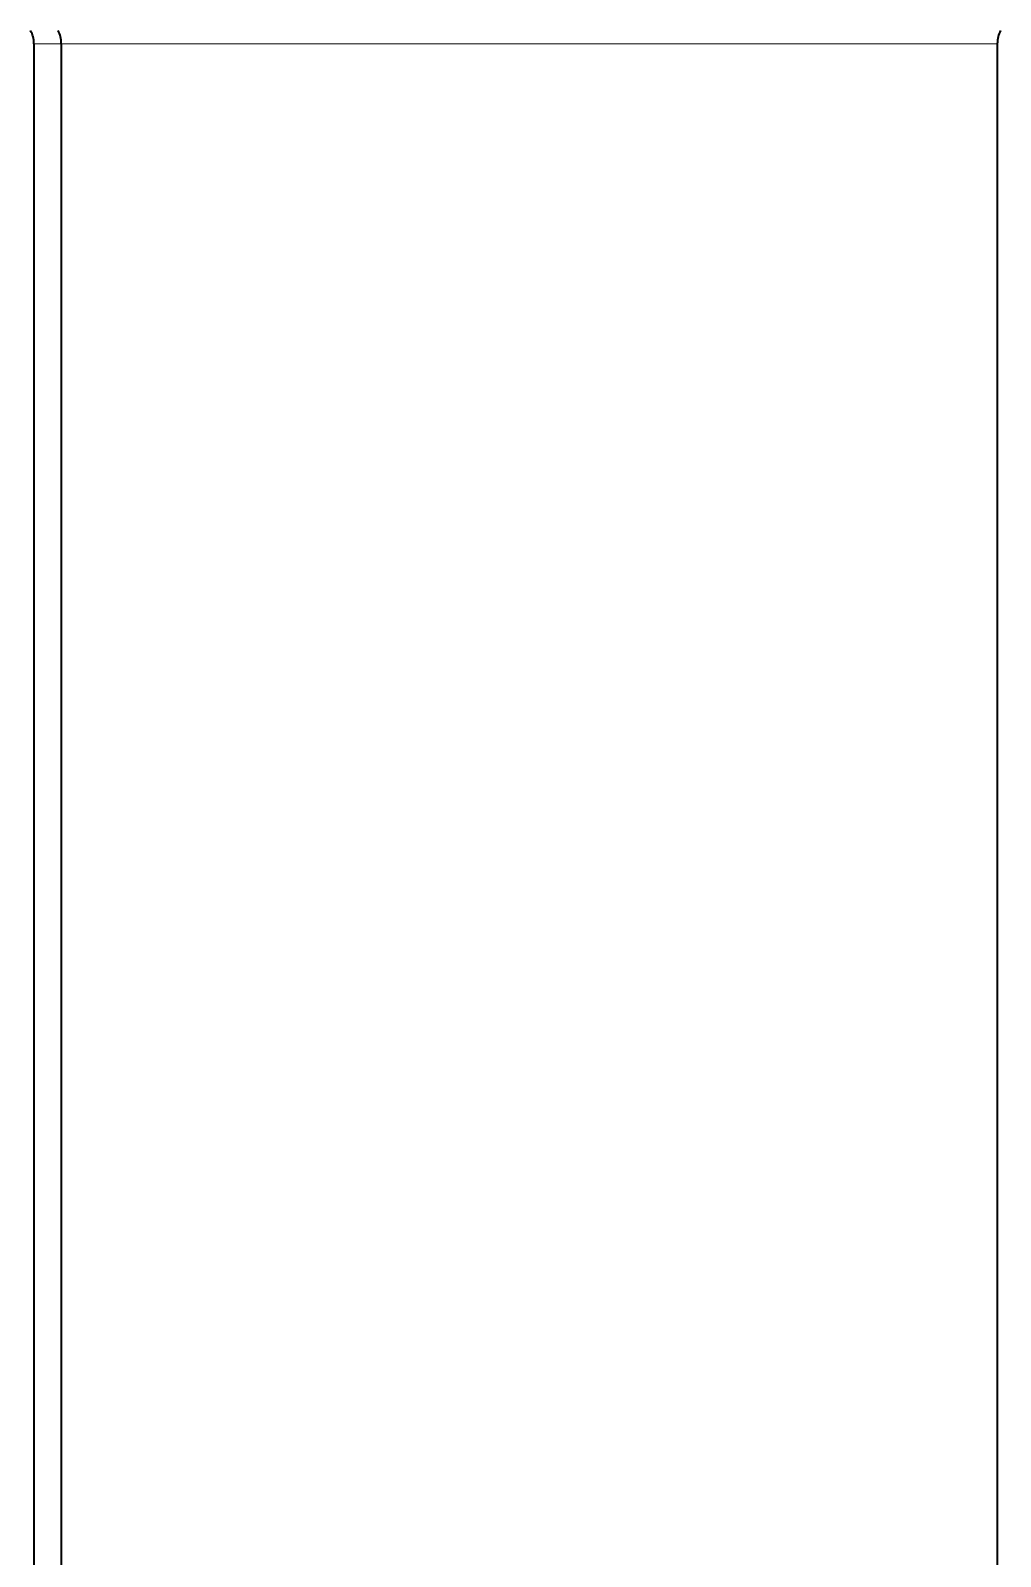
# Model space of a CAD drawing. Extents: x -1556 to 2480, y -1748 to 2591.
# Drawn here: x 410 to 765, y -1189 to -631 of the extents above; entities that cross this region are included whole.
import ezdxf

# ---------------------------------------------------------------- set-up
doc = ezdxf.new("R2010")
doc.units = 0

msp = doc.modelspace()

# ---------------------------------------------------------------- linework, layer by layer
at = {"color": 7, "lineweight": 13, "ltscale": 0.249934}
msp.add_line((411, -635.5495), (420.997345, -635.5495), dxfattribs=at)
at = {"color": 7, "lineweight": 35}
for p, q in [((411, -635.5495), (411, -1623.930542)), ((420.997345, -635.5495), (420.997345, -1623.930542)), ((763.412659, -635.5495), (763.412659, -1623.930542))]:
    msp.add_line(p, q, dxfattribs=at)
at = {"color": 7, "lineweight": 13}
msp.add_line((420.997345, -635.5495), (763.412659, -635.5495), dxfattribs=at)
at = {"color": 7, "lineweight": 35}
msp.add_arc((401, -635.5495), 10, 360, 28.955026, dxfattribs=at)
for centre, major_axis, ratio, start_param, end_param in [((411.542175, -635.5495), (0, -10), 0.945519, 1.5707963268, 2.0761568371), ((772.617676, -635.5495), (0, 10), 0.920505, 1.0654358165, 1.5707963268)]:
    msp.add_ellipse(centre, major_axis=major_axis, ratio=ratio, start_param=start_param, end_param=end_param, dxfattribs=at)

doc.saveas('drawing.dxf')
